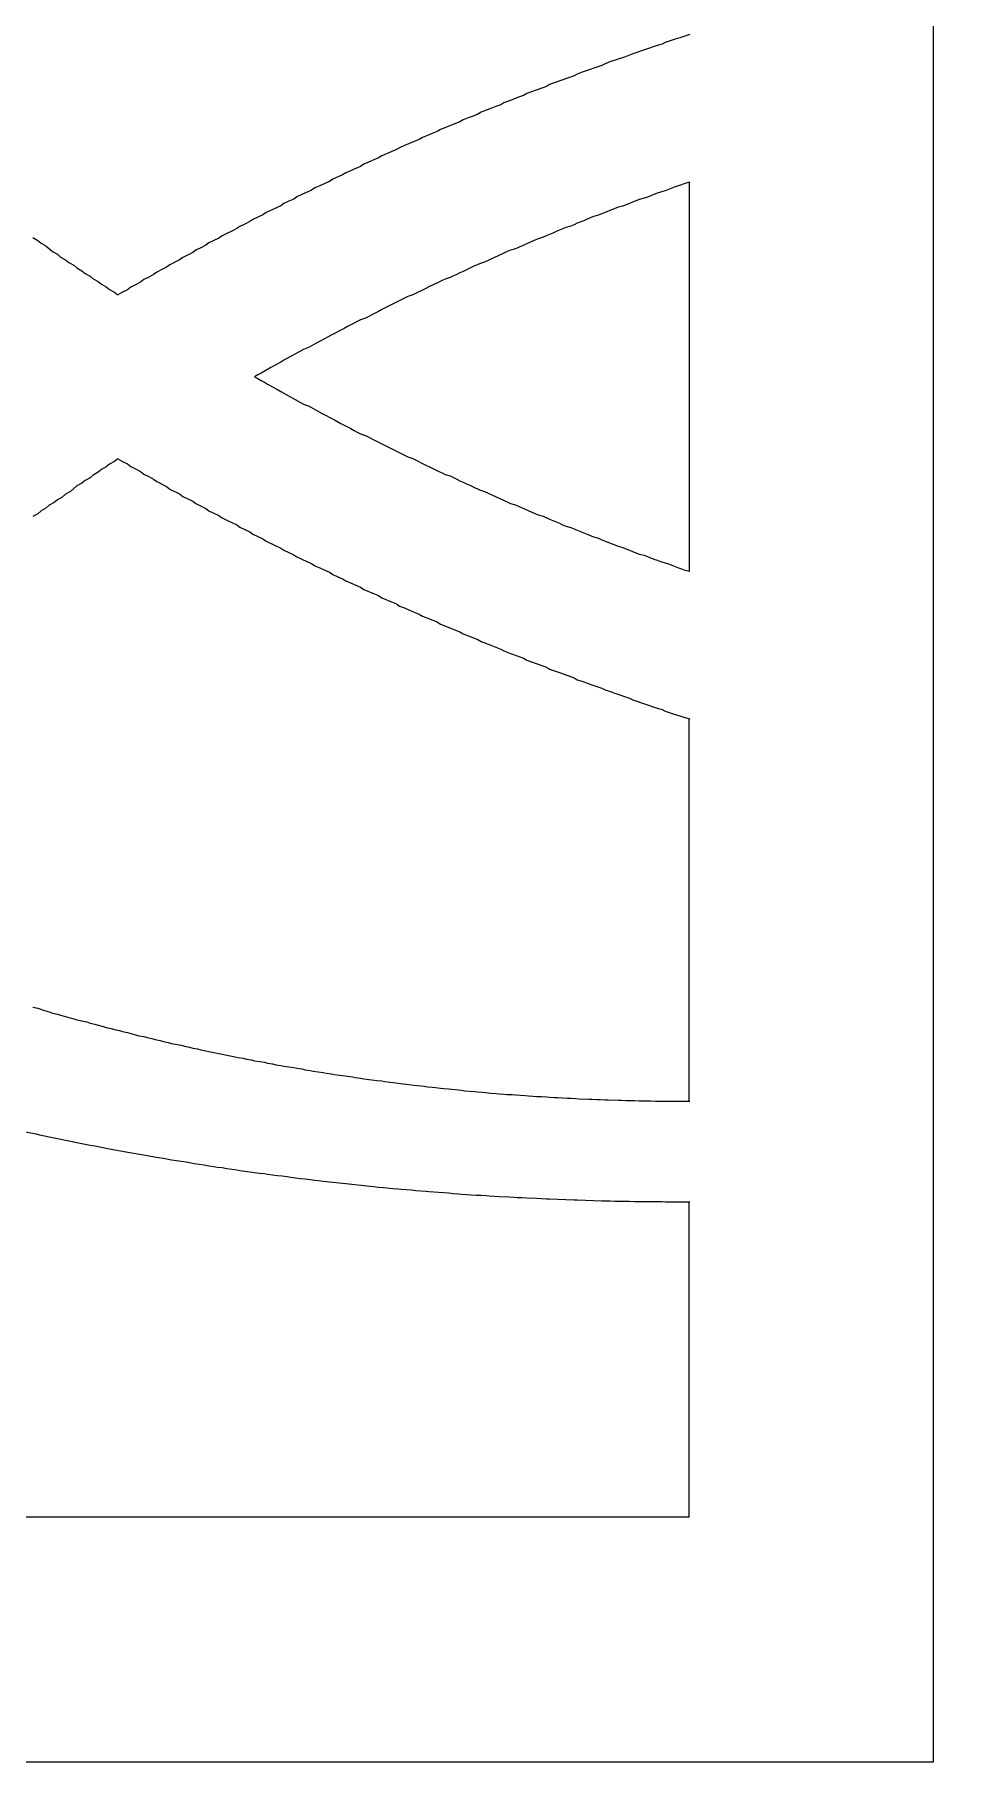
# Model space of a CAD drawing. Header units: millimetres. Extents: x -83618 to -12593, y -3271 to 55593.
# Drawn here: x -14516.53 to -14510.84, y -2847.49 to -2836.88 of the extents above; entities that cross this region are included whole.
import ezdxf

# ---------------------------------------------------------------- set-up
doc = ezdxf.new("R2010")
doc.units = ezdxf.units.MM

# ---------------------------------------------------------------- blocks, each defined once
blk = doc.blocks.new('ALUMINTECHNO-NEW-2AH67-ANKERS$3', base_point=(-108.517044, -515.146592))
at = {"color": 7, "linetype": 'Continuous'}
for p, q in [((-101.497141, -485.300181), (-84.49714, -485.300181)), ((-101.497141, -502.300182), (-101.497141, -485.300181)), ((-99.997163, -486.799756), (-98.059906, -486.799756)), ((-99.997163, -486.799756), (-99.997163, -496.055376)), ((-98.060221, -486.94637), (-98.060221, -486.79637)), ((-97.443221, -486.90637), (-97.443221, -486.79637)), ((-97.442996, -486.799756), (-95.097559, -486.799756)), ((-95.088221, -486.82637), (-95.097221, -486.79637)), ((-91.802892, -486.799756), (-94.191389, -486.799756)), ((-94.184221, -486.82637), (-94.191221, -486.79637)), ((-91.803221, -486.79637), (-91.810221, -486.82637)), ((-90.897221, -486.79637), (-90.906221, -486.82637)), ((-97.442221, -486.92637), (-97.443221, -486.90637)), ((-95.078221, -486.85637), (-95.088221, -486.82637)), ((-95.069221, -486.88637), (-95.078221, -486.85637)), ((-95.049221, -486.94637), (-95.069221, -486.88637)), ((-94.176221, -486.84637), (-94.184221, -486.82637)), ((-94.169221, -486.86637), (-94.176221, -486.84637)), ((-94.161221, -486.88637), (-94.169221, -486.86637)), ((-94.154221, -486.90637), (-94.161221, -486.88637)), ((-94.146221, -486.92637), (-94.154221, -486.90637)), ((-91.832221, -486.88637), (-91.848221, -486.92637)), ((-91.818221, -486.84637), (-91.832221, -486.88637)), ((-91.810221, -486.82637), (-91.818221, -486.84637)), ((-90.925221, -486.88637), (-90.945221, -486.94637)), ((-90.916221, -486.85637), (-90.925221, -486.88637)), ((-90.906221, -486.82637), (-90.916221, -486.85637)), ((-98.059221, -486.96637), (-98.060221, -486.94637)), ((-98.059221, -487.05637), (-98.059221, -486.96637)), ((-97.442221, -487.00637), (-97.442221, -486.92637)), ((-97.441221, -487.03637), (-97.442221, -487.00637)), ((-95.039221, -486.96637), (-95.049221, -486.94637)), ((-95.030221, -486.99637), (-95.039221, -486.96637)), ((-94.980221, -487.14637), (-95.030221, -486.99637)), ((-94.139221, -486.94637), (-94.146221, -486.92637)), ((-94.131221, -486.97637), (-94.139221, -486.94637)), ((-94.123221, -486.99637), (-94.131221, -486.97637)), ((-94.116221, -487.01637), (-94.123221, -486.99637)), ((-94.092221, -487.07637), (-94.116221, -487.01637)), ((-91.870221, -486.99637), (-91.894221, -487.05637)), ((-91.863221, -486.97637), (-91.870221, -486.99637)), ((-91.855221, -486.94637), (-91.863221, -486.97637)), ((-91.848221, -486.92637), (-91.855221, -486.94637)), ((-90.964221, -486.99637), (-91.014221, -487.14637)), ((-90.955221, -486.96637), (-90.964221, -486.99637)), ((-90.945221, -486.94637), (-90.955221, -486.96637)), ((-98.058221, -487.08637), (-98.059221, -487.05637)), ((-98.058221, -487.13637), (-98.058221, -487.08637)), ((-97.441221, -487.05637), (-97.441221, -487.03637)), ((-97.440221, -487.08637), (-97.441221, -487.05637)), ((-97.440221, -487.10637), (-97.440221, -487.08637)), ((-97.439221, -487.13637), (-97.440221, -487.10637)), ((-94.085221, -487.10637), (-94.092221, -487.07637)), ((-94.045221, -487.20637), (-94.085221, -487.10637)), ((-91.909221, -487.10637), (-91.949221, -487.20637)), ((-91.901221, -487.07637), (-91.909221, -487.10637)), ((-91.894221, -487.05637), (-91.901221, -487.07637)), ((-98.057221, -487.16637), (-98.058221, -487.13637)), ((-98.057221, -487.19637), (-98.057221, -487.16637)), ((-98.056221, -487.22637), (-98.057221, -487.19637)), ((-98.056221, -487.25637), (-98.056221, -487.22637)), ((-97.439221, -487.16637), (-97.439221, -487.13637)), ((-97.438221, -487.18637), (-97.439221, -487.16637)), ((-97.437221, -487.21637), (-97.438221, -487.18637)), ((-97.437221, -487.23637), (-97.437221, -487.21637)), ((-97.435221, -487.29637), (-97.437221, -487.23637)), ((-94.970221, -487.16637), (-94.980221, -487.14637)), ((-94.960221, -487.19637), (-94.970221, -487.16637)), ((-94.949221, -487.22637), (-94.960221, -487.19637)), ((-94.919221, -487.31637), (-94.949221, -487.22637)), ((-94.037221, -487.23637), (-94.045221, -487.20637)), ((-93.997221, -487.33637), (-94.037221, -487.23637)), ((-91.957221, -487.23637), (-92.005221, -487.35637)), ((-91.949221, -487.20637), (-91.957221, -487.23637)), ((-91.035221, -487.19637), (-91.065221, -487.28637)), ((-91.024221, -487.16637), (-91.035221, -487.19637)), ((-91.014221, -487.14637), (-91.024221, -487.16637)), ((-98.055221, -487.28637), (-98.056221, -487.25637)), ((-98.054221, -487.30637), (-98.055221, -487.28637)), ((-98.054221, -487.33637), (-98.054221, -487.30637)), ((-98.049221, -487.48637), (-98.054221, -487.33637)), ((-97.434221, -487.31637), (-97.435221, -487.29637)), ((-97.433221, -487.34637), (-97.434221, -487.31637)), ((-97.432221, -487.36637), (-97.433221, -487.34637)), ((-94.908221, -487.33637), (-94.919221, -487.31637)), ((-94.898221, -487.36637), (-94.908221, -487.33637)), ((-93.988221, -487.35637), (-93.997221, -487.33637)), ((-91.086221, -487.33637), (-91.096221, -487.36637)), ((-91.076221, -487.31637), (-91.086221, -487.33637)), ((-91.065221, -487.28637), (-91.076221, -487.31637)), ((-97.431221, -487.39637), (-97.432221, -487.36637)), ((-97.430221, -487.41637), (-97.431221, -487.39637)), ((-97.428221, -487.47637), (-97.430221, -487.41637)), ((-94.887221, -487.39637), (-94.898221, -487.36637)), ((-94.877221, -487.42637), (-94.887221, -487.39637)), ((-94.866221, -487.45637), (-94.877221, -487.42637)), ((-93.980221, -487.38637), (-93.988221, -487.35637)), ((-93.964221, -487.42637), (-93.980221, -487.38637)), ((-93.955221, -487.44637), (-93.964221, -487.42637)), ((-93.939221, -487.48637), (-93.955221, -487.44637)), ((-92.039221, -487.44637), (-92.055221, -487.48637)), ((-92.030221, -487.42637), (-92.039221, -487.44637)), ((-92.014221, -487.38637), (-92.030221, -487.42637)), ((-92.005221, -487.35637), (-92.014221, -487.38637)), ((-91.118221, -487.42637), (-91.128221, -487.45637)), ((-91.096221, -487.36637), (-91.118221, -487.42637)), ((-98.048221, -487.50637), (-98.049221, -487.48637)), ((-98.043221, -487.65637), (-98.048221, -487.50637)), ((-97.427221, -487.49637), (-97.428221, -487.47637)), ((-97.425221, -487.52637), (-97.427221, -487.49637)), ((-97.424221, -487.54637), (-97.425221, -487.52637)), ((-97.423221, -487.57637), (-97.424221, -487.54637)), ((-94.856221, -487.48637), (-94.866221, -487.45637)), ((-94.845221, -487.50637), (-94.856221, -487.48637)), ((-94.823221, -487.56637), (-94.845221, -487.50637)), ((-93.930221, -487.50637), (-93.939221, -487.48637)), ((-93.922221, -487.52637), (-93.930221, -487.50637)), ((-93.913221, -487.55637), (-93.922221, -487.52637)), ((-93.905221, -487.57637), (-93.913221, -487.55637)), ((-92.081221, -487.55637), (-92.089221, -487.57637)), ((-92.072221, -487.52637), (-92.081221, -487.55637)), ((-92.064221, -487.50637), (-92.072221, -487.52637)), ((-92.055221, -487.48637), (-92.064221, -487.50637)), ((-91.149221, -487.50637), (-91.204221, -487.65637)), ((-91.139221, -487.48637), (-91.149221, -487.50637)), ((-91.128221, -487.45637), (-91.139221, -487.48637)), ((-98.042221, -487.67637), (-98.043221, -487.65637)), ((-97.421221, -487.60637), (-97.423221, -487.57637)), ((-97.420221, -487.62637), (-97.421221, -487.60637)), ((-97.418221, -487.65637), (-97.420221, -487.62637)), ((-97.417221, -487.67637), (-97.418221, -487.65637)), ((-94.813221, -487.59637), (-94.823221, -487.56637)), ((-94.791221, -487.65637), (-94.813221, -487.59637)), ((-94.780221, -487.67637), (-94.791221, -487.65637)), ((-93.896221, -487.59637), (-93.905221, -487.57637)), ((-93.888221, -487.61637), (-93.896221, -487.59637)), ((-93.879221, -487.63637), (-93.888221, -487.61637)), ((-93.871221, -487.65637), (-93.879221, -487.63637)), ((-93.853221, -487.69637), (-93.871221, -487.65637)), ((-92.123221, -487.65637), (-92.141221, -487.69637)), ((-92.115221, -487.63637), (-92.123221, -487.65637)), ((-92.106221, -487.61637), (-92.115221, -487.63637)), ((-92.098221, -487.59637), (-92.106221, -487.61637)), ((-92.089221, -487.57637), (-92.098221, -487.59637)), ((-91.204221, -487.65637), (-91.215221, -487.67637)), ((-98.041221, -487.70637), (-98.042221, -487.67637)), ((-98.039221, -487.73637), (-98.041221, -487.70637)), ((-98.037221, -487.79637), (-98.039221, -487.73637)), ((-97.415221, -487.70637), (-97.417221, -487.67637)), ((-97.414221, -487.73637), (-97.415221, -487.70637)), ((-97.412221, -487.75637), (-97.414221, -487.73637)), ((-97.410221, -487.78637), (-97.412221, -487.75637)), ((-94.736221, -487.79637), (-94.780221, -487.67637)), ((-93.844221, -487.72637), (-93.853221, -487.69637)), ((-93.836221, -487.74637), (-93.844221, -487.72637)), ((-93.782221, -487.86637), (-93.836221, -487.74637)), ((-92.158221, -487.74637), (-92.203221, -487.84637)), ((-92.150221, -487.72637), (-92.158221, -487.74637)), ((-92.141221, -487.69637), (-92.150221, -487.72637)), ((-91.215221, -487.67637), (-91.259221, -487.79637)), ((-98.035221, -487.82637), (-98.037221, -487.79637)), ((-98.034221, -487.85637), (-98.035221, -487.82637)), ((-98.032221, -487.87637), (-98.034221, -487.85637)), ((-98.031221, -487.90637), (-98.032221, -487.87637)), ((-97.409221, -487.80637), (-97.410221, -487.78637)), ((-97.405221, -487.86637), (-97.409221, -487.80637)), ((-97.403221, -487.88637), (-97.405221, -487.86637)), ((-94.724221, -487.81637), (-94.736221, -487.79637)), ((-94.691221, -487.90637), (-94.724221, -487.81637)), ((-93.774221, -487.89637), (-93.782221, -487.86637)), ((-92.211221, -487.86637), (-92.220221, -487.89637)), ((-92.203221, -487.84637), (-92.211221, -487.86637)), ((-91.293221, -487.87637), (-91.315221, -487.93637)), ((-91.281221, -487.84637), (-91.293221, -487.87637)), ((-91.270221, -487.81637), (-91.281221, -487.84637)), ((-91.259221, -487.79637), (-91.270221, -487.81637)), ((-98.027221, -487.96637), (-98.031221, -487.90637)), ((-98.026221, -487.99637), (-98.027221, -487.96637)), ((-97.401221, -487.91637), (-97.403221, -487.88637)), ((-97.399221, -487.93637), (-97.401221, -487.91637)), ((-97.397221, -487.96637), (-97.399221, -487.93637)), ((-97.395221, -487.98637), (-97.397221, -487.96637)), ((-94.679221, -487.93637), (-94.691221, -487.90637)), ((-94.668221, -487.95637), (-94.679221, -487.93637)), ((-94.656221, -487.98637), (-94.668221, -487.95637)), ((-93.764221, -487.91637), (-93.774221, -487.89637)), ((-93.701221, -488.05637), (-93.764221, -487.91637)), ((-92.239221, -487.93637), (-92.293221, -488.05637)), ((-92.229221, -487.91637), (-92.239221, -487.93637)), ((-92.220221, -487.89637), (-92.229221, -487.91637)), ((-91.327221, -487.95637), (-91.338221, -487.98637)), ((-91.315221, -487.93637), (-91.327221, -487.95637)), ((-98.024221, -488.02637), (-98.026221, -487.99637)), ((-98.022221, -488.04637), (-98.024221, -488.02637)), ((-98.020221, -488.07637), (-98.022221, -488.04637)), ((-98.019221, -488.10637), (-98.020221, -488.07637)), ((-97.393221, -488.01637), (-97.395221, -487.98637)), ((-97.388221, -488.06637), (-97.393221, -488.01637)), ((-97.386221, -488.09637), (-97.388221, -488.06637)), ((-94.645221, -488.01637), (-94.656221, -487.98637)), ((-94.621221, -488.07637), (-94.645221, -488.01637)), ((-94.610221, -488.09637), (-94.621221, -488.07637)), ((-93.691221, -488.08637), (-93.701221, -488.05637)), ((-93.673221, -488.12637), (-93.691221, -488.08637)), ((-92.303221, -488.08637), (-92.321221, -488.12637)), ((-92.293221, -488.05637), (-92.303221, -488.08637)), ((-91.373221, -488.07637), (-91.385221, -488.09637)), ((-91.361221, -488.04637), (-91.373221, -488.07637)), ((-91.350221, -488.01637), (-91.361221, -488.04637)), ((-91.338221, -487.98637), (-91.350221, -488.01637)), ((-98.013221, -488.19637), (-98.019221, -488.10637)), ((-97.383221, -488.11637), (-97.386221, -488.09637)), ((-97.379221, -488.17637), (-97.383221, -488.11637)), ((-97.376221, -488.19637), (-97.379221, -488.17637)), ((-94.574221, -488.18637), (-94.610221, -488.09637)), ((-94.563221, -488.20637), (-94.574221, -488.18637)), ((-93.663221, -488.14637), (-93.673221, -488.12637)), ((-93.654221, -488.16637), (-93.663221, -488.14637)), ((-93.644221, -488.18637), (-93.654221, -488.16637)), ((-93.635221, -488.20637), (-93.644221, -488.18637)), ((-92.350221, -488.18637), (-92.359221, -488.20637)), ((-92.340221, -488.16637), (-92.350221, -488.18637)), ((-92.331221, -488.14637), (-92.340221, -488.16637)), ((-92.321221, -488.12637), (-92.331221, -488.14637)), ((-91.420221, -488.18637), (-91.432221, -488.20637)), ((-91.408221, -488.15637), (-91.420221, -488.18637)), ((-91.397221, -488.12637), (-91.408221, -488.15637)), ((-91.385221, -488.09637), (-91.397221, -488.12637)), ((-98.011221, -488.21637), (-98.013221, -488.19637)), ((-98.009221, -488.24637), (-98.011221, -488.21637)), ((-98.006221, -488.27637), (-98.009221, -488.24637)), ((-97.998221, -488.39637), (-98.006221, -488.27637)), ((-97.368221, -488.27637), (-97.376221, -488.19637)), ((-97.366221, -488.30637), (-97.368221, -488.27637)), ((-94.515221, -488.32637), (-94.563221, -488.20637)), ((-93.625221, -488.22637), (-93.635221, -488.20637)), ((-93.616221, -488.24637), (-93.625221, -488.22637)), ((-93.606221, -488.26637), (-93.616221, -488.24637)), ((-93.597221, -488.29637), (-93.606221, -488.26637)), ((-93.587221, -488.31637), (-93.597221, -488.29637)), ((-92.397221, -488.29637), (-92.407221, -488.31637)), ((-92.388221, -488.26637), (-92.397221, -488.29637)), ((-92.378221, -488.24637), (-92.388221, -488.26637)), ((-92.369221, -488.22637), (-92.378221, -488.24637)), ((-92.359221, -488.20637), (-92.369221, -488.22637)), ((-91.432221, -488.20637), (-91.480221, -488.32637)), ((-97.995221, -488.41637), (-97.998221, -488.39637)), ((-97.363221, -488.32637), (-97.366221, -488.30637)), ((-97.360221, -488.35637), (-97.363221, -488.32637)), ((-97.357221, -488.37637), (-97.360221, -488.35637)), ((-97.354221, -488.40637), (-97.357221, -488.37637)), ((-97.351221, -488.42637), (-97.354221, -488.40637)), ((-94.502221, -488.34637), (-94.515221, -488.32637)), ((-94.466221, -488.43637), (-94.502221, -488.34637)), ((-93.578221, -488.33637), (-93.587221, -488.31637)), ((-93.548221, -488.39637), (-93.578221, -488.33637)), ((-93.539221, -488.41637), (-93.548221, -488.39637)), ((-92.446221, -488.39637), (-92.455221, -488.41637)), ((-92.416221, -488.33637), (-92.446221, -488.39637)), ((-92.407221, -488.31637), (-92.416221, -488.33637)), ((-91.517221, -488.40637), (-91.529221, -488.43637)), ((-91.504221, -488.37637), (-91.517221, -488.40637)), ((-91.492221, -488.34637), (-91.504221, -488.37637)), ((-91.480221, -488.32637), (-91.492221, -488.34637)), ((-97.991221, -488.47637), (-97.995221, -488.41637)), ((-97.988221, -488.50637), (-97.991221, -488.47637)), ((-97.986221, -488.53637), (-97.988221, -488.50637)), ((-97.345221, -488.48637), (-97.351221, -488.42637)), ((-97.342221, -488.50637), (-97.345221, -488.48637)), ((-97.339221, -488.53637), (-97.342221, -488.50637)), ((-94.454221, -488.45637), (-94.466221, -488.43637)), ((-94.441221, -488.48637), (-94.454221, -488.45637)), ((-94.429221, -488.51637), (-94.441221, -488.48637)), ((-93.499221, -488.49637), (-93.539221, -488.41637)), ((-93.489221, -488.52637), (-93.499221, -488.49637)), ((-92.495221, -488.49637), (-92.505221, -488.52637)), ((-92.455221, -488.41637), (-92.495221, -488.49637)), ((-91.554221, -488.48637), (-91.578221, -488.54637)), ((-91.541221, -488.45637), (-91.554221, -488.48637)), ((-91.529221, -488.43637), (-91.541221, -488.45637)), ((-97.983221, -488.56637), (-97.986221, -488.53637)), ((-97.980221, -488.58637), (-97.983221, -488.56637)), ((-97.978221, -488.61637), (-97.980221, -488.58637)), ((-97.972221, -488.67637), (-97.978221, -488.61637)), ((-97.336221, -488.55637), (-97.339221, -488.53637)), ((-97.333221, -488.58637), (-97.336221, -488.55637)), ((-97.329221, -488.61637), (-97.333221, -488.58637)), ((-97.326221, -488.63637), (-97.329221, -488.61637)), ((-94.416221, -488.54637), (-94.429221, -488.51637)), ((-94.404221, -488.57637), (-94.416221, -488.54637)), ((-94.391221, -488.59637), (-94.404221, -488.57637)), ((-94.379221, -488.62637), (-94.391221, -488.59637)), ((-93.409221, -488.68637), (-93.489221, -488.52637)), ((-92.505221, -488.52637), (-92.585221, -488.68637)), ((-91.603221, -488.59637), (-91.629221, -488.65637)), ((-91.591221, -488.57637), (-91.603221, -488.59637)), ((-91.578221, -488.54637), (-91.591221, -488.57637)), ((-97.970221, -488.70637), (-97.972221, -488.67637)), ((-97.967221, -488.73637), (-97.970221, -488.70637)), ((-97.323221, -488.66637), (-97.326221, -488.63637)), ((-97.319221, -488.68637), (-97.323221, -488.66637)), ((-97.316221, -488.71637), (-97.319221, -488.68637)), ((-97.312221, -488.74637), (-97.316221, -488.71637)), ((-94.353221, -488.68637), (-94.379221, -488.62637)), ((-94.340221, -488.70637), (-94.353221, -488.68637)), ((-94.328221, -488.73637), (-94.340221, -488.70637)), ((-93.398221, -488.70637), (-93.409221, -488.68637)), ((-93.378221, -488.74637), (-93.398221, -488.70637)), ((-92.596221, -488.70637), (-92.616221, -488.74637)), ((-92.585221, -488.68637), (-92.596221, -488.70637)), ((-91.654221, -488.70637), (-91.693221, -488.79637)), ((-91.641221, -488.68637), (-91.654221, -488.70637)), ((-91.629221, -488.65637), (-91.641221, -488.68637)), ((-97.964221, -488.75637), (-97.967221, -488.73637)), ((-97.949221, -488.90637), (-97.964221, -488.75637)), ((-97.309221, -488.76637), (-97.312221, -488.74637)), ((-97.305221, -488.79637), (-97.309221, -488.76637)), ((-97.302221, -488.81637), (-97.305221, -488.79637)), ((-97.298221, -488.84637), (-97.302221, -488.81637)), ((-94.302221, -488.79637), (-94.328221, -488.73637)), ((-94.289221, -488.81637), (-94.302221, -488.79637)), ((-94.250221, -488.90637), (-94.289221, -488.81637)), ((-93.367221, -488.76637), (-93.378221, -488.74637)), ((-93.357221, -488.78637), (-93.367221, -488.76637)), ((-93.347221, -488.81637), (-93.357221, -488.78637)), ((-93.336221, -488.83637), (-93.347221, -488.81637)), ((-92.647221, -488.81637), (-92.658221, -488.83637)), ((-92.637221, -488.78637), (-92.647221, -488.81637)), ((-92.627221, -488.76637), (-92.637221, -488.78637)), ((-92.616221, -488.74637), (-92.627221, -488.76637)), ((-91.706221, -488.81637), (-91.745221, -488.90637)), ((-91.693221, -488.79637), (-91.706221, -488.81637)), ((-97.946221, -488.92637), (-97.949221, -488.90637)), ((-97.934221, -489.04637), (-97.946221, -488.92637)), ((-97.294221, -488.86637), (-97.298221, -488.84637)), ((-97.286221, -488.92637), (-97.294221, -488.86637)), ((-97.283221, -488.94637), (-97.286221, -488.92637)), ((-94.237221, -488.92637), (-94.250221, -488.90637)), ((-94.224221, -488.95637), (-94.237221, -488.92637)), ((-93.326221, -488.85637), (-93.336221, -488.83637)), ((-93.315221, -488.87637), (-93.326221, -488.85637)), ((-93.305221, -488.89637), (-93.315221, -488.87637)), ((-93.294221, -488.91637), (-93.305221, -488.89637)), ((-93.284221, -488.93637), (-93.294221, -488.91637)), ((-93.262221, -488.97637), (-93.284221, -488.93637)), ((-92.710221, -488.93637), (-92.732221, -488.97637)), ((-92.700221, -488.91637), (-92.710221, -488.93637)), ((-92.689221, -488.89637), (-92.700221, -488.91637)), ((-92.679221, -488.87637), (-92.689221, -488.89637)), ((-92.668221, -488.85637), (-92.679221, -488.87637)), ((-92.658221, -488.83637), (-92.668221, -488.85637)), ((-91.758221, -488.92637), (-91.784221, -488.98637)), ((-91.745221, -488.90637), (-91.758221, -488.92637)), ((-97.279221, -488.97637), (-97.283221, -488.94637)), ((-97.275221, -488.99637), (-97.279221, -488.97637)), ((-97.271221, -489.02637), (-97.275221, -488.99637)), ((-97.267221, -489.04637), (-97.271221, -489.02637)), ((-94.210221, -488.98637), (-94.224221, -488.95637)), ((-94.197221, -489.00637), (-94.210221, -488.98637)), ((-94.184221, -489.03637), (-94.197221, -489.00637)), ((-94.170221, -489.06637), (-94.184221, -489.03637)), ((-93.252221, -488.99637), (-93.262221, -488.97637)), ((-93.230221, -489.03637), (-93.252221, -488.99637)), ((-93.220221, -489.05637), (-93.230221, -489.03637)), ((-92.742221, -488.99637), (-92.775221, -489.05637)), ((-92.732221, -488.97637), (-92.742221, -488.99637)), ((-91.811221, -489.03637), (-91.825221, -489.06637)), ((-91.798221, -489.00637), (-91.811221, -489.03637)), ((-91.784221, -488.98637), (-91.798221, -489.00637)), ((-97.930221, -489.07637), (-97.934221, -489.04637)), ((-97.927221, -489.09637), (-97.930221, -489.07637)), ((-97.924221, -489.12637), (-97.927221, -489.09637)), ((-97.920221, -489.15637), (-97.924221, -489.12637)), ((-97.262221, -489.07637), (-97.267221, -489.04637)), ((-97.258221, -489.10637), (-97.262221, -489.07637)), ((-97.254221, -489.12637), (-97.258221, -489.10637)), ((-97.250221, -489.15637), (-97.254221, -489.12637)), ((-94.157221, -489.09637), (-94.170221, -489.06637)), ((-94.143221, -489.11637), (-94.157221, -489.09637)), ((-94.130221, -489.14637), (-94.143221, -489.11637)), ((-94.116221, -489.17637), (-94.130221, -489.14637)), ((-93.176221, -489.13637), (-93.220221, -489.05637)), ((-93.165221, -489.16637), (-93.176221, -489.13637)), ((-92.818221, -489.13637), (-92.829221, -489.16637)), ((-92.785221, -489.07637), (-92.818221, -489.13637)), ((-92.775221, -489.05637), (-92.785221, -489.07637)), ((-91.851221, -489.11637), (-91.879221, -489.17637)), ((-91.838221, -489.09637), (-91.851221, -489.11637)), ((-91.825221, -489.06637), (-91.838221, -489.09637)), ((-97.917221, -489.18637), (-97.920221, -489.15637)), ((-97.913221, -489.21637), (-97.917221, -489.18637)), ((-97.910221, -489.24637), (-97.913221, -489.21637)), ((-97.906221, -489.26637), (-97.910221, -489.24637)), ((-97.245221, -489.17637), (-97.250221, -489.15637)), ((-97.241221, -489.20637), (-97.245221, -489.17637)), ((-97.237221, -489.22637), (-97.241221, -489.20637)), ((-97.232221, -489.25637), (-97.237221, -489.22637)), ((-97.228221, -489.28637), (-97.232221, -489.25637)), ((-94.103221, -489.20637), (-94.116221, -489.17637)), ((-94.089221, -489.22637), (-94.103221, -489.20637)), ((-94.061221, -489.28637), (-94.089221, -489.22637)), ((-93.088221, -489.30637), (-93.165221, -489.16637)), ((-92.829221, -489.16637), (-92.895221, -489.28637)), ((-91.920221, -489.25637), (-91.933221, -489.28637)), ((-91.906221, -489.22637), (-91.920221, -489.25637)), ((-91.892221, -489.20637), (-91.906221, -489.22637)), ((-91.879221, -489.17637), (-91.892221, -489.20637)), ((-97.902221, -489.29637), (-97.906221, -489.26637)), ((-97.899221, -489.32637), (-97.902221, -489.29637)), ((-97.891221, -489.38637), (-97.899221, -489.32637)), ((-97.223221, -489.30637), (-97.228221, -489.28637)), ((-97.219221, -489.33637), (-97.223221, -489.30637)), ((-97.214221, -489.35637), (-97.219221, -489.33637)), ((-97.209221, -489.38637), (-97.214221, -489.35637)), ((-94.048221, -489.30637), (-94.061221, -489.28637)), ((-94.006221, -489.39637), (-94.048221, -489.30637)), ((-93.076221, -489.32637), (-93.088221, -489.30637)), ((-93.043221, -489.38637), (-93.076221, -489.32637)), ((-92.907221, -489.30637), (-92.940221, -489.36637)), ((-92.895221, -489.28637), (-92.907221, -489.30637)), ((-91.947221, -489.30637), (-91.989221, -489.39637)), ((-91.933221, -489.28637), (-91.947221, -489.30637)), ((-97.887221, -489.40637), (-97.891221, -489.38637)), ((-97.884221, -489.43637), (-97.887221, -489.40637)), ((-97.868221, -489.55637), (-97.884221, -489.43637)), ((-97.204221, -489.40637), (-97.209221, -489.38637)), ((-97.200221, -489.43637), (-97.204221, -489.40637)), ((-97.195221, -489.46637), (-97.200221, -489.43637)), ((-97.190221, -489.48637), (-97.195221, -489.46637)), ((-93.992221, -489.41637), (-94.006221, -489.39637)), ((-93.978221, -489.44637), (-93.992221, -489.41637)), ((-93.963221, -489.47637), (-93.978221, -489.44637)), ((-93.031221, -489.40637), (-93.043221, -489.38637)), ((-93.020221, -489.42637), (-93.031221, -489.40637)), ((-93.008221, -489.44637), (-93.020221, -489.42637)), ((-92.997221, -489.46637), (-93.008221, -489.44637)), ((-92.986221, -489.44637), (-92.997221, -489.46637)), ((-92.974221, -489.42637), (-92.986221, -489.44637)), ((-92.952221, -489.38637), (-92.974221, -489.42637)), ((-92.940221, -489.36637), (-92.952221, -489.38637)), ((-92.003221, -489.41637), (-92.031221, -489.47637)), ((-91.989221, -489.39637), (-92.003221, -489.41637)), ((-97.864221, -489.57637), (-97.868221, -489.55637)), ((-97.185221, -489.51637), (-97.190221, -489.48637)), ((-97.180221, -489.53637), (-97.185221, -489.51637)), ((-97.175221, -489.56637), (-97.180221, -489.53637)), ((-97.170221, -489.58637), (-97.175221, -489.56637)), ((-93.949221, -489.49637), (-93.963221, -489.47637)), ((-93.921221, -489.55637), (-93.949221, -489.49637)), ((-93.906221, -489.57637), (-93.921221, -489.55637)), ((-92.074221, -489.55637), (-92.088221, -489.57637)), ((-92.060221, -489.52637), (-92.074221, -489.55637)), ((-92.045221, -489.49637), (-92.060221, -489.52637)), ((-92.031221, -489.47637), (-92.045221, -489.49637)), ((-97.856221, -489.63637), (-97.864221, -489.57637)), ((-97.851221, -489.66637), (-97.856221, -489.63637)), ((-97.847221, -489.69637), (-97.851221, -489.66637)), ((-97.165221, -489.61637), (-97.170221, -489.58637)), ((-97.160221, -489.63637), (-97.165221, -489.61637)), ((-97.154221, -489.66637), (-97.160221, -489.63637)), ((-97.149221, -489.69637), (-97.154221, -489.66637)), ((-93.878221, -489.63637), (-93.906221, -489.57637)), ((-93.863221, -489.66637), (-93.878221, -489.63637)), ((-93.849221, -489.68637), (-93.863221, -489.66637)), ((-92.132221, -489.66637), (-92.146221, -489.68637)), ((-92.117221, -489.63637), (-92.132221, -489.66637)), ((-92.103221, -489.60637), (-92.117221, -489.63637)), ((-92.088221, -489.57637), (-92.103221, -489.60637)), ((-97.843221, -489.71637), (-97.847221, -489.69637)), ((-97.839221, -489.74637), (-97.843221, -489.71637)), ((-97.834221, -489.77637), (-97.839221, -489.74637)), ((-97.830221, -489.80637), (-97.834221, -489.77637)), ((-97.144221, -489.71637), (-97.149221, -489.69637)), ((-97.139221, -489.74637), (-97.144221, -489.71637)), ((-97.133221, -489.76637), (-97.139221, -489.74637)), ((-97.128221, -489.79637), (-97.133221, -489.76637)), ((-93.819221, -489.74637), (-93.849221, -489.68637)), ((-93.805221, -489.76637), (-93.819221, -489.74637)), ((-93.775221, -489.82637), (-93.805221, -489.76637)), ((-92.190221, -489.76637), (-92.205221, -489.79637)), ((-92.175221, -489.74637), (-92.190221, -489.76637)), ((-92.161221, -489.71637), (-92.175221, -489.74637)), ((-92.146221, -489.68637), (-92.161221, -489.71637)), ((-97.825221, -489.83637), (-97.830221, -489.80637)), ((-97.821221, -489.85637), (-97.825221, -489.83637)), ((-97.816221, -489.88637), (-97.821221, -489.85637)), ((-97.812221, -489.91637), (-97.816221, -489.88637)), ((-97.122221, -489.81637), (-97.128221, -489.79637)), ((-97.117221, -489.84637), (-97.122221, -489.81637)), ((-97.111221, -489.86637), (-97.117221, -489.84637)), ((-97.106221, -489.89637), (-97.111221, -489.86637)), ((-93.760221, -489.84637), (-93.775221, -489.82637)), ((-93.746221, -489.87637), (-93.760221, -489.84637)), ((-93.731221, -489.90637), (-93.746221, -489.87637)), ((-92.234221, -489.84637), (-92.264221, -489.90637)), ((-92.219221, -489.82637), (-92.234221, -489.84637)), ((-92.205221, -489.79637), (-92.219221, -489.82637)), ((-97.807221, -489.94637), (-97.812221, -489.91637)), ((-97.803221, -489.97637), (-97.807221, -489.94637)), ((-97.798221, -489.99637), (-97.803221, -489.97637)), ((-97.793221, -490.02637), (-97.798221, -489.99637)), ((-97.100221, -489.91637), (-97.106221, -489.89637)), ((-97.088221, -489.97637), (-97.100221, -489.91637)), ((-97.083221, -489.99637), (-97.088221, -489.97637)), ((-97.077221, -490.02637), (-97.083221, -489.99637)), ((-93.716221, -489.92637), (-93.731221, -489.90637)), ((-93.686221, -489.98637), (-93.716221, -489.92637)), ((-93.670221, -490.00637), (-93.686221, -489.98637)), ((-92.309221, -489.98637), (-92.324221, -490.00637)), ((-92.279221, -489.92637), (-92.309221, -489.98637)), ((-92.264221, -489.90637), (-92.279221, -489.92637)), ((-97.789221, -490.05637), (-97.793221, -490.02637)), ((-97.779221, -490.11637), (-97.789221, -490.05637)), ((-97.071221, -490.04637), (-97.077221, -490.02637)), ((-97.065221, -490.07637), (-97.071221, -490.04637)), ((-97.059221, -490.09637), (-97.065221, -490.07637)), ((-97.053221, -490.12637), (-97.059221, -490.09637)), ((-93.640221, -490.06637), (-93.670221, -490.00637)), ((-93.625221, -490.08637), (-93.640221, -490.06637)), ((-93.609221, -490.11637), (-93.625221, -490.08637)), ((-92.370221, -490.08637), (-92.385221, -490.11637)), ((-92.355221, -490.06637), (-92.370221, -490.08637)), ((-92.339221, -490.03637), (-92.355221, -490.06637)), ((-92.324221, -490.00637), (-92.339221, -490.03637)), ((-97.774221, -490.13637), (-97.779221, -490.11637)), ((-97.754221, -490.25637), (-97.774221, -490.13637)), ((-97.047221, -490.14637), (-97.053221, -490.12637)), ((-97.041221, -490.17637), (-97.047221, -490.14637)), ((-97.035221, -490.19637), (-97.041221, -490.17637)), ((-97.028221, -490.22637), (-97.035221, -490.19637)), ((-93.594221, -490.14637), (-93.609221, -490.11637)), ((-93.579221, -490.16637), (-93.594221, -490.14637)), ((-93.563221, -490.19637), (-93.579221, -490.16637)), ((-93.548221, -490.22637), (-93.563221, -490.19637)), ((-92.432221, -490.19637), (-92.447221, -490.22637)), ((-92.416221, -490.16637), (-92.432221, -490.19637)), ((-92.401221, -490.14637), (-92.416221, -490.16637)), ((-92.385221, -490.11637), (-92.401221, -490.14637)), ((-97.749221, -490.27637), (-97.754221, -490.25637)), ((-97.739221, -490.33637), (-97.749221, -490.27637)), ((-97.022221, -490.24637), (-97.028221, -490.22637)), ((-97.016221, -490.27637), (-97.022221, -490.24637)), ((-97.009221, -490.29637), (-97.016221, -490.27637)), ((-97.003221, -490.32637), (-97.009221, -490.29637)), ((-93.532221, -490.24637), (-93.548221, -490.22637)), ((-93.516221, -490.27637), (-93.532221, -490.24637)), ((-93.501221, -490.30637), (-93.517221, -490.32637)), ((-93.501221, -490.30637), (-93.516221, -490.27637)), ((-92.478221, -490.27637), (-92.494221, -490.30637)), ((-92.478221, -490.32637), (-92.494221, -490.30637)), ((-92.463221, -490.24637), (-92.478221, -490.27637)), ((-92.447221, -490.22637), (-92.463221, -490.24637)), ((-97.733221, -490.36637), (-97.739221, -490.33637)), ((-97.728221, -490.39637), (-97.733221, -490.36637)), ((-97.723221, -490.41637), (-97.728221, -490.39637)), ((-97.718221, -490.44637), (-97.723221, -490.41637)), ((-96.997221, -490.34637), (-97.003221, -490.32637)), ((-96.990221, -490.37637), (-96.997221, -490.34637)), ((-96.984221, -490.39637), (-96.990221, -490.37637)), ((-96.977221, -490.42637), (-96.984221, -490.39637)), ((-93.567221, -490.40637), (-93.583221, -490.42637)), ((-93.550221, -490.37637), (-93.567221, -490.40637)), ((-93.534221, -490.35637), (-93.550221, -490.37637)), ((-93.517221, -490.32637), (-93.534221, -490.35637)), ((-92.461221, -490.35637), (-92.478221, -490.32637)), ((-92.445221, -490.37637), (-92.461221, -490.35637)), ((-92.429221, -490.40637), (-92.445221, -490.37637)), ((-92.412221, -490.42637), (-92.429221, -490.40637)), ((-97.712221, -490.47637), (-97.718221, -490.44637)), ((-97.707221, -490.50637), (-97.712221, -490.47637)), ((-97.701221, -490.53637), (-97.707221, -490.50637)), ((-96.970221, -490.44637), (-96.977221, -490.42637)), ((-96.964221, -490.47637), (-96.970221, -490.44637)), ((-96.957221, -490.49637), (-96.964221, -490.47637)), ((-96.943221, -490.55637), (-96.957221, -490.49637)), ((-93.650221, -490.52637), (-93.667221, -490.55637)), ((-93.633221, -490.50637), (-93.650221, -490.52637)), ((-93.617221, -490.47637), (-93.633221, -490.50637)), ((-93.600221, -490.45637), (-93.617221, -490.47637)), ((-93.583221, -490.42637), (-93.600221, -490.45637)), ((-92.396221, -490.45637), (-92.412221, -490.42637)), ((-92.379221, -490.47637), (-92.396221, -490.45637)), ((-92.363221, -490.50637), (-92.379221, -490.47637)), ((-92.346221, -490.52637), (-92.363221, -490.50637)), ((-92.329221, -490.55637), (-92.346221, -490.52637)), ((-97.696221, -490.55637), (-97.701221, -490.53637)), ((-97.690221, -490.58637), (-97.696221, -490.55637)), ((-97.685221, -490.61637), (-97.690221, -490.58637)), ((-97.673221, -490.67637), (-97.685221, -490.61637)), ((-96.937221, -490.57637), (-96.943221, -490.55637)), ((-96.930221, -490.60637), (-96.937221, -490.57637)), ((-96.923221, -490.62637), (-96.930221, -490.60637)), ((-96.916221, -490.65637), (-96.923221, -490.62637)), ((-93.718221, -490.62637), (-93.735221, -490.64637)), ((-93.701221, -490.59637), (-93.718221, -490.62637)), ((-93.667221, -490.55637), (-93.701221, -490.59637)), ((-92.313221, -490.57637), (-92.329221, -490.55637)), ((-92.296221, -490.60637), (-92.313221, -490.57637)), ((-92.279221, -490.62637), (-92.296221, -490.60637)), ((-92.262221, -490.65637), (-92.279221, -490.62637)), ((-97.668221, -490.69637), (-97.673221, -490.67637)), ((-97.650221, -490.78637), (-97.668221, -490.69637)), ((-96.909221, -490.67637), (-96.916221, -490.65637)), ((-96.902221, -490.70637), (-96.909221, -490.67637)), ((-96.894221, -490.72637), (-96.902221, -490.70637)), ((-96.887221, -490.75637), (-96.894221, -490.72637)), ((-93.786221, -490.72637), (-93.803221, -490.74637)), ((-93.769221, -490.69637), (-93.786221, -490.72637)), ((-93.752221, -490.67637), (-93.769221, -490.69637)), ((-93.735221, -490.64637), (-93.752221, -490.67637)), ((-92.245221, -490.67637), (-92.262221, -490.65637)), ((-92.228221, -490.70637), (-92.245221, -490.67637)), ((-92.194221, -490.74637), (-92.228221, -490.70637)), ((-97.644221, -490.80637), (-97.650221, -490.78637)), ((-97.620221, -490.92637), (-97.644221, -490.80637)), ((-96.873221, -490.79637), (-96.887221, -490.75637)), ((-96.866221, -490.82637), (-96.873221, -490.79637)), ((-93.838221, -490.79637), (-93.855221, -490.82637)), ((-93.820221, -490.77637), (-93.838221, -490.79637)), ((-93.803221, -490.74637), (-93.820221, -490.77637)), ((-92.177221, -490.77637), (-92.194221, -490.74637)), ((-92.160221, -490.79637), (-92.177221, -490.77637)), ((-92.143221, -490.82637), (-92.160221, -490.79637))]:
    blk.add_line(p, q, dxfattribs=at)
blk.add_circle((-92.99714, -493.800181), 13.203125, dxfattribs=at)
blk.add_arc((-92.99714, -493.800181), 13.5, 99.875944, 260.124056, dxfattribs=at)

msp = doc.modelspace()

# ---------------------------------------------------------------- block references
at = {"color": 7, "extrusion": (0, 0, -1), "rotation": 90}
msp.add_blockref('ALUMINTECHNO-NEW-2AH67-ANKERS$3', (14540.86403, -2854.49641), dxfattribs=at)

doc.saveas('drawing.dxf')
